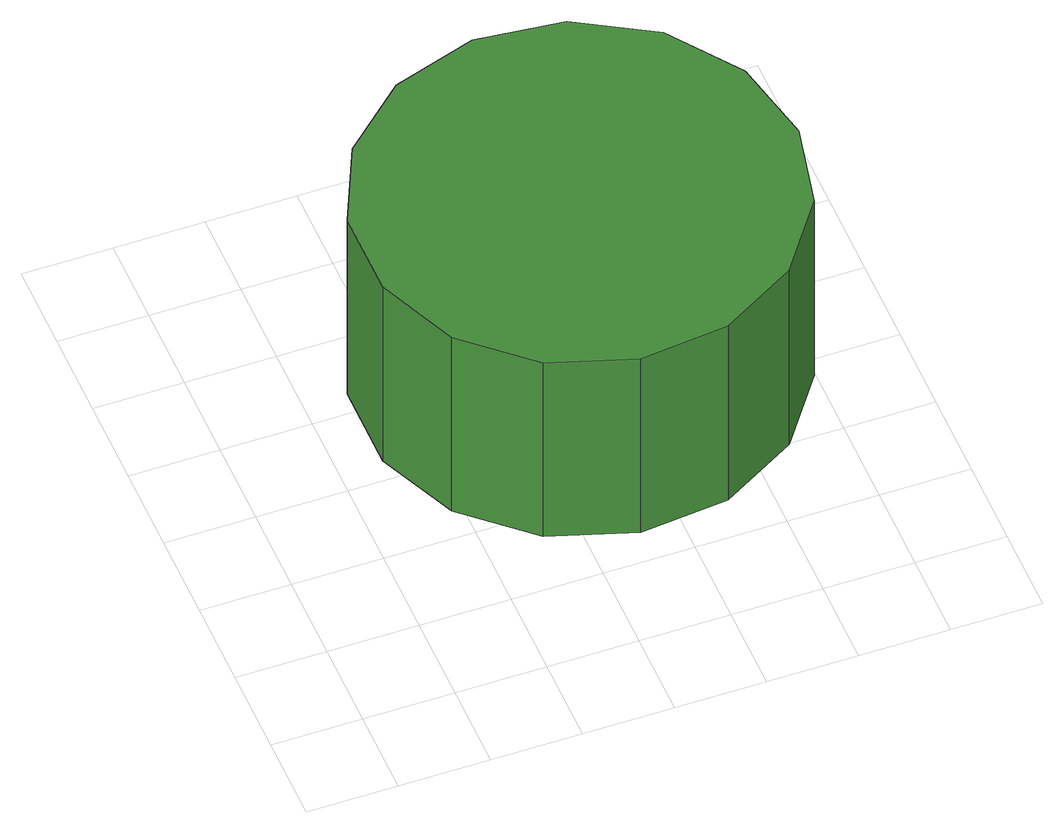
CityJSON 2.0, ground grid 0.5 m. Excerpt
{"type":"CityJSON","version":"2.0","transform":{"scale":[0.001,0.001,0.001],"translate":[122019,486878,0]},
"CityObjects":{
"tree1":{"type":"SolitaryVegetationObject","attributes":{"function":"something"},"geometry":[{"type":"MultiSurface","lod":"1","boundaries":[[[0,1,2,3,4,5,6,7,8,9,10,11,12,13,14]],[[15,16,17,18,19,20,21,22,23,24,25,26,27,28,29]],[[0,29,28,1]],[[1,28,27,2]],[[2,27,26,3]],[[3,26,25,4]],[[4,25,24,5]],[[5,24,23,6]],[[6,23,22,7]],[[7,22,21,8]],[[8,21,20,9]],[[9,20,19,10]],[[10,19,18,11]],[[11,18,17,12]],[[12,17,16,13]],[[13,16,15,14]],[[14,15,29,0]]]}]}
},
"vertices":[
[3096,1879,2210],[2993,2364,2210],[2702,2765,2210],[2273,3012,2210],[1780,3064,2210],[1309,2911,2210],[941,2579,2210],[739,2127,2210],[739,1631,2210],[941,1179,2210],[1309,847,2210],[1780,694,2210],[2273,746,2210],[2702,994,2210],[2993,1394,2210],[2993,1394,920],[2702,994,920],[2273,746,920],[1780,694,920],[1309,847,920],[941,1179,920],[739,1631,920],[739,2127,920],[941,2579,920],[1309,2911,920],[1780,3064,920],[2273,3012,920],[2702,2765,920],[2993,2364,920],[3096,1879,920]
]}
